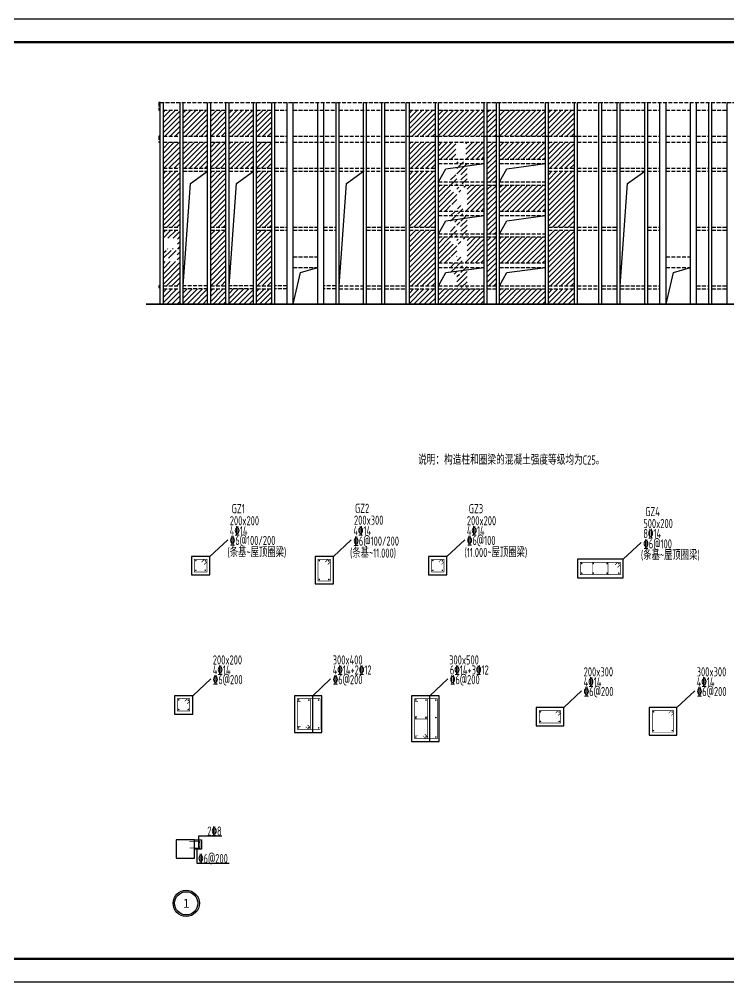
# Model space of a CAD drawing. Extents: x 32461 to 402082, y -617694 to 182569.
# Drawn here: x 155135 to 201563, y -361980 to -298980 of the extents above; entities that cross this region are included whole.
import ezdxf

# ---------------------------------------------------------------- set-up
doc = ezdxf.new("R2010")
doc.units = 0
doc.header["$LTSCALE"] = 1000
doc.header["$MEASUREMENT"] = 0
doc.linetypes.add('DASH', pattern=[0.35, 0.25, -0.1])
doc.layers.get('0').update_dxf_attribs({"linetype": 'CONTINUOUS'})
for name, color, linetype in [('3T_BAR', 7, 'CONTINUOUS'), ('PUB_HATCH', 8, 'CONTINUOUS'), ('PUB_TITLE', 4, 'CONTINUOUS'), ('QL', 4, 'CONTINUOUS'), ('S_BEAMDIMMASS', 2, 'CONTINUOUS'), ('TEXT', 7, 'CONTINUOUS'), ('WALL', 6, 'CONTINUOUS'), ('一般文字', 6, 'CONTINUOUS'), ('剖面外形', 7, 'CONTINUOUS'), ('基础堆坡线', 97, 'CONTINUOUS')]:
    doc.layers.add(name, color=color, linetype=linetype)
doc.styles.add('H1', font='')
doc.styles.add('TSSD_DIMENSION', font='Tssdeng.shx', dxfattribs={"width": 0.8, "bigfont": 'hztxt.shx'})
doc.styles.add('TSSD_REIN', font='atssdeng.shx', dxfattribs={"width": 0.7, "bigfont": 'atssdchn.shx'})
doc.styles.get('H1').set_extended_font_data('SimSun')
pattern_1 = [(45, (75470.1, 41955.06), (-168.3798, 168.3798), [])]

# ---------------------------------------------------------------- blocks, each defined once
blk = doc.blocks.new('新块gfgsfg')
at = {"color": 1, "const_width": 7.14}
for points in [[(165199, -335039), (165199, -335174), (165633, -335174), (165633, -335039), (165199, -335039)], [(165330, -335039), (165330, -335174), (165500, -335174), (165500, -335039), (165330, -335039)], [(165577, -335067), (165606, -335039)], [(165605, -335095), (165633, -335066)]]:
    blk.add_lwpolyline(points, dxfattribs=at)
at = {"color": 1, "const_width": 8.57}
for points in [[(165208, -335053, -1), (165217, -335053, -1), (165208, -335053)], [(165333, -335053, -1), (165342, -335053, -1), (165333, -335053)], [(165484, -335053, -1), (165493, -335053, -1), (165484, -335053)], [(165613, -335055, -1), (165621, -335055, -1), (165613, -335055)], [(165208, -335158, -1), (165217, -335158, -1), (165208, -335158)], [(165333, -335158, -1), (165342, -335158, -1), (165333, -335158)], [(165484, -335158, -1), (165493, -335158, -1), (165484, -335158)], [(165613, -335158, -1), (165621, -335158, -1), (165613, -335158)]]:
    blk.add_lwpolyline(points, format="xyb", dxfattribs=at)
at = {"layer": 'S_BEAMDIMMASS'}
blk.add_line((165666, -335006), (165861, -334824), dxfattribs=at)
at = {"layer": '剖面外形'}
blk.add_lwpolyline([(165166, -335006), (165166, -335007), (165166, -335007), (165166, -335007), (165166, -335007), (165166, -335207), (165666, -335207), (165666, -335006), (165666, -335006), (165666, -335006), (165666, -335006), (165666, -335006), (165166, -335006)], dxfattribs=at)
at = {"layer": 'S_BEAMDIMMASS', "style": 'TSSD_REIN', "width": 0.7}
for s, p in [('GZ4', (165905, -334536)), ('500x200', (165884, -334666)), ('8%%13214', (165884, -334776)), ('%%1326@100', (165884, -334889)), ('(条基~屋顶圈梁)', (165858, -335012))]:
    blk.add_text(s, height=100, dxfattribs=at).set_placement(p)
blk = doc.blocks.new('新块FGHDGHGF')
at = {"color": 1, "const_width": 7.14}
for points in [[(163186, -336166), (163186, -336302), (163321, -336302), (163321, -336166), (163186, -336166)], [(163265, -336195), (163293, -336166)], [(163292, -336222), (163321, -336193)], [(164533, -336166), (164533, -336402), (164668, -336402), (164668, -336166), (164533, -336166)], [(164612, -336195), (164641, -336166)], [(164639, -336222), (164668, -336193)], [(165772, -336166), (165772, -336302), (165907, -336302), (165907, -336166), (165772, -336166)], [(165851, -336195), (165879, -336166)], [(165878, -336222), (165907, -336193)]]:
    blk.add_lwpolyline(points, dxfattribs=at)
at = {"color": 1, "const_width": 8.57}
for points in [[(163196, -336180, -1), (163204, -336180, -1), (163196, -336180)], [(163300, -336182, -1), (163308, -336182, -1), (163300, -336182)], [(164543, -336180, -1), (164552, -336180, -1), (164543, -336180)], [(164647, -336182, -1), (164656, -336182, -1), (164647, -336182)], [(165782, -336180, -1), (165790, -336180, -1), (165782, -336180)], [(165886, -336182, -1), (165894, -336182, -1), (165886, -336182)], [(163196, -336285, -1), (163204, -336285, -1), (163196, -336285)], [(163300, -336285, -1), (163308, -336285, -1), (163300, -336285)], [(165782, -336285, -1), (165790, -336285, -1), (165782, -336285)], [(165886, -336285, -1), (165894, -336285, -1), (165886, -336285)], [(164543, -336385, -1), (164552, -336385, -1), (164543, -336385)], [(164647, -336385, -1), (164656, -336385, -1), (164647, -336385)]]:
    blk.add_lwpolyline(points, format="xyb", dxfattribs=at)
at = {"layer": 'S_BEAMDIMMASS'}
for p, q in [((163353, -336133), (163549, -335951)), ((164701, -336133), (164896, -335951)), ((165939, -336133), (166135, -335951))]:
    blk.add_line(p, q, dxfattribs=at)
at = {"layer": '剖面外形'}
for points in [[(163153, -336133), (163153, -336135), (163153, -336135), (163153, -336135), (163153, -336135), (163153, -336334), (163353, -336334), (163353, -336133), (163353, -336133), (163353, -336133), (163353, -336133), (163353, -336133), (163153, -336133)], [(164501, -336133), (164501, -336135), (164501, -336135), (164501, -336135), (164501, -336135), (164501, -336434), (164701, -336434), (164701, -336133), (164701, -336133), (164701, -336133), (164701, -336133), (164701, -336133), (164501, -336133)], [(165739, -336133), (165739, -336135), (165739, -336135), (165739, -336135), (165739, -336135), (165739, -336334), (165939, -336334), (165939, -336133), (165939, -336133), (165939, -336133), (165939, -336133), (165939, -336133), (165739, -336133)]]:
    blk.add_lwpolyline(points, dxfattribs=at)
at = {"layer": 'S_BEAMDIMMASS', "style": 'TSSD_REIN', "width": 0.7}
for s, p in [('GZ1', (163592, -335663)), ('GZ2', (164937, -335658)), ('GZ3', (166178, -335663)), ('200x200', (163571, -335794)), ('200x300', (164926, -335788)), ('200x200', (166157, -335794)), ('4%%13214', (163571, -335903)), ('%%1326@100/200', (163571, -336009)), ('4%%13214', (164919, -335903)), ('4%%13214', (166157, -335903)), ('%%1326@100', (166157, -336009)), ('%%1326@100/200', (164919, -336016)), ('(条基~屋顶圈梁)', (163546, -336140)), ('(条基~11.000)', (164883, -336147)), ('(11.000~屋顶圈梁)', (166132, -336140))]:
    blk.add_text(s, height=100, dxfattribs=at).set_placement(p)
blk = doc.blocks.new('新块GHGGH')
at = {"color": 1, "const_width": 7.14}
for points in [[(407161, -335741), (407161, -335877), (407296, -335877), (407296, -335741), (407161, -335741)], [(407240, -335770), (407269, -335741)], [(407267, -335797), (407296, -335768)], [(408469, -335741), (408469, -336077), (408611, -336077), (408611, -335741), (408469, -335741)], [(408507, -335770), (408469, -335770)], [(408576, -336077), (408718, -336077), (408718, -335741), (408576, -335741)], [(409748, -335741), (409748, -336177), (409889, -336177), (409889, -335741), (409748, -335741)], [(409785, -335770), (409748, -335770)], [(409854, -336177), (409996, -336177), (409996, -335741), (409854, -335741)], [(411107, -335871), (411107, -336007), (411342, -336007), (411342, -335871), (411107, -335871)], [(411286, -335900), (411314, -335871)], [(411313, -335927), (411342, -335898)], [(412340, -335871), (412340, -336107), (412575, -336107), (412575, -335871), (412340, -335871)], [(412519, -335900), (412547, -335871)], [(412546, -335927), (412575, -335898)], [(409773, -335939), (409748, -335939), (409748, -335963), (409889, -335963), (409889, -335941), (409862, -335941)], [(408507, -336047), (408469, -336047)], [(408561, -336047), (408590, -336075)], [(408580, -336028), (408609, -336057)], [(409785, -336147), (409748, -336147)], [(409840, -336147), (409868, -336175)], [(409859, -336128), (409887, -336157)]]:
    blk.add_lwpolyline(points, dxfattribs=at)
at = {"color": 1, "const_width": 8.57}
for points in [[(407171, -335755, -1), (407180, -335755, -1), (407171, -335755)], [(407275, -335757, -1), (407284, -335757, -1), (407275, -335757)], [(408479, -335755, -1), (408488, -335755, -1), (408479, -335755)], [(408590, -335757, -1), (408599, -335757, -1), (408590, -335757)], [(408697, -335757, -1), (408706, -335757, -1), (408697, -335757)], [(409757, -335755, -1), (409766, -335755, -1), (409757, -335755)], [(409868, -335757, -1), (409877, -335757, -1), (409868, -335757)], [(409975, -335757, -1), (409984, -335757, -1), (409975, -335757)], [(407171, -335860, -1), (407180, -335860, -1), (407171, -335860)], [(407275, -335860, -1), (407284, -335860, -1), (407275, -335860)], [(411117, -335885, -1), (411125, -335885, -1), (411117, -335885)], [(411321, -335887, -1), (411329, -335887, -1), (411321, -335887)], [(412350, -335885, -1), (412358, -335885, -1), (412350, -335885)], [(412554, -335887, -1), (412562, -335887, -1), (412554, -335887)], [(409757, -335951, -1), (409766, -335951, -1), (409757, -335951)], [(409868, -335952, -1), (409877, -335952, -1), (409868, -335952)], [(409975, -335948, -1), (409984, -335948, -1), (409975, -335948)], [(411117, -335990, -1), (411125, -335990, -1), (411117, -335990)], [(411321, -335990, -1), (411329, -335990, -1), (411321, -335990)], [(408479, -336060, -1), (408488, -336060, -1), (408479, -336060)], [(408590, -336060, -1), (408599, -336060, -1), (408590, -336060)], [(408697, -336060, -1), (408706, -336060, -1), (408697, -336060)], [(412350, -336090, -1), (412358, -336090, -1), (412350, -336090)], [(412554, -336090, -1), (412562, -336090, -1), (412554, -336090)], [(409757, -336160, -1), (409766, -336160, -1), (409757, -336160)], [(409868, -336160, -1), (409877, -336160, -1), (409868, -336160)], [(409975, -336160, -1), (409984, -336160, -1), (409975, -336160)]]:
    blk.add_lwpolyline(points, format="xyb", dxfattribs=at)
at = {"layer": 'S_BEAMDIMMASS'}
for p, q in [((407329, -335709), (407524, -335526)), ((408637, -335709), (408832, -335526)), ((409915, -335709), (410110, -335526)), ((411374, -335838), (411570, -335656)), ((412607, -335838), (412803, -335656))]:
    blk.add_line(p, q, dxfattribs=at)
at = {"layer": '剖面外形'}
for points in [[(407129, -335709), (407129, -335710), (407129, -335710), (407129, -335710), (407129, -335710), (407129, -335910), (407329, -335910), (407329, -335709), (407329, -335709), (407329, -335709), (407329, -335709), (407329, -335709), (407129, -335709)], [(408437, -335709), (408437, -335710), (408437, -335710), (408437, -335710), (408437, -335710), (408437, -336110), (408637, -336110), (408637, -335709), (408637, -335709), (408637, -335709), (408637, -335709), (408637, -335709), (408437, -335709)], [(408537, -336110), (408737, -336110), (408737, -335709), (408737, -335709), (408737, -335709), (408737, -335709), (408737, -335709), (408537, -335709)], [(409715, -335709), (409715, -335710), (409715, -335710), (409715, -335710), (409715, -335710), (409715, -336210), (409915, -336210), (409915, -335709), (409915, -335709), (409915, -335709), (409915, -335709), (409915, -335709), (409715, -335709)], [(409815, -336210), (410015, -336210), (410015, -335709), (410015, -335709), (410015, -335709), (410015, -335709), (410015, -335709), (409815, -335709)], [(411074, -335838), (411074, -335840), (411074, -335840), (411074, -335840), (411074, -335840), (411074, -336039), (411374, -336039), (411374, -335838), (411374, -335838), (411374, -335838), (411374, -335838), (411374, -335838), (411074, -335838)], [(412307, -335838), (412307, -335840), (412307, -335840), (412307, -335840), (412307, -335840), (412307, -336139), (412607, -336139), (412607, -335838), (412607, -335838), (412607, -335838), (412607, -335838), (412607, -335838), (412307, -335838)]]:
    blk.add_lwpolyline(points, dxfattribs=at)
at = {"layer": 'S_BEAMDIMMASS', "style": 'TSSD_REIN', "width": 0.7}
for s, p in [('200x200', (407547, -335369)), ('300x400', (408855, -335369)), ('300x500', (410125, -335369)), ('4%%13214', (407547, -335478)), ('%%1326@200', (407547, -335584)), ('4%%13214+2%%13212', (408855, -335478)), ('%%1326@200', (408855, -335584)), ('6%%13214+3%%13212', (410133, -335478)), ('%%1326@200', (410133, -335584)), ('200x300', (411592, -335499)), ('300x300', (412825, -335499)), ('4%%13214', (411592, -335608)), ('4%%13214', (412825, -335608)), ('%%1326@200', (411592, -335714)), ('%%1326@200', (412825, -335714))]:
    blk.add_text(s, height=100, dxfattribs=at).set_placement(p)
blk = doc.blocks.new('新块fgfghfghdfgh')
at = {"color": 1, "const_width": 7.14}
blk.add_lwpolyline([(271139, -348977), (271257, -348977), (271257, -349051), (271143, -349051)], dxfattribs=at)
at = {"color": 1, "const_width": 8.57}
for points in [[(271239, -348990, -1), (271248, -348990, -1), (271239, -348990)], [(271239, -349039, -1), (271247, -349039, -1), (271239, -349039)]]:
    blk.add_lwpolyline(points, format="xyb", dxfattribs=at)
at = {"layer": 'S_BEAMDIMMASS'}
for p, q in [((271223, -349051), (271223, -349216)), ((271223, -349216), (271573, -349216))]:
    blk.add_line(p, q, dxfattribs=at)
blk.add_lwpolyline([(271243, -349039), (271243, -348919), (271494, -348919)], dxfattribs=at)
at = {"layer": 'WALL'}
blk.add_lwpolyline([(271197, -348963), (271274, -348963), (271274, -349063), (271197, -349063)], dxfattribs=at)
at = {"layer": '剖面外形'}
blk.add_lwpolyline([(270997, -348963), (270997, -348964), (270997, -348964), (270997, -348964), (270997, -348964), (270997, -349163), (271197, -349163), (271197, -348963), (271197, -348963), (271197, -348963), (271197, -348963), (271197, -348963), (270997, -348963)], dxfattribs=at)
at = {"layer": 'S_BEAMDIMMASS', "style": 'TSSD_REIN', "width": 0.7}
for s, p in [('2%%1328', (271336, -348916)), ('%%1326@200', (271235, -349215))]:
    blk.add_text(s, height=100, dxfattribs=at).set_placement(p)

msp = doc.modelspace()

# ---------------------------------------------------------------- hatches: boundary and pattern name
at = {"layer": 'PUB_HATCH'}
h = msp.add_hatch(dxfattribs=at)
h.set_pattern_fill('ANSI31', color=256, scale=150, style=0)
h.set_pattern_definition(pattern_1)
h.paths.add_polyline_path([(165863.3, -304930.8), (165863.3, -306630.8), (167463.3, -306630.8), (167463.3, -304930.8), (167178.4, -304930.8), (167178.4, -305549.4, -1), (167178.4, -305609.4, -1), (167178.4, -305549.4), (167178.4, -304930.8)])
h.paths.add_polyline_path([(167463.3, -307030.8), (165863.3, -307030.8), (165863.3, -308730.8), (167463.3, -308730.8)])
h.paths.add_polyline_path([(165863.3, -316630.8), (165863.3, -317630.8), (167463.3, -317630.8), (167463.3, -316630.8)])
h.paths.add_polyline_path([(167663.3, -316630.8), (167663.3, -317630.8), (168662.9, -317630.8), (168662.9, -316630.8)])
h.paths.add_polyline_path([(168662.9, -312780.8), (167663.3, -312780.8), (167663.3, -316430.8), (168662.9, -316430.8)])
h.paths.add_polyline_path([(168662.9, -308930.8), (167663.3, -308930.8), (167663.3, -311241.4), (168025.7, -311241.4), (168025.7, -312580.8), (168662.9, -312580.8)])
h.paths.add_polyline_path([(167663.3, -312580.8), (168025.7, -312580.8), (168025.7, -311241.4), (167663.3, -311241.4)], flags=17)
h.paths.add_polyline_path([(168662.9, -307030.8), (167663.3, -307030.8), (167663.3, -308730.8), (168662.9, -308730.8)])
h.paths.add_polyline_path([(167663.3, -306630.8), (168662.9, -306630.8), (168662.9, -304930.8), (167663.3, -304930.8)])
h.paths.add_polyline_path([(168862.9, -304930.8), (168862.9, -306630.8), (170462.9, -306630.8), (170462.9, -304930.8)])
h.paths.add_polyline_path([(168862.9, -307030.8), (168862.9, -308730.8), (170462.9, -308730.8), (170462.9, -307030.8)])
h.paths.add_polyline_path([(168862.9, -316630.8), (168862.9, -317630.8), (170462.9, -317630.8), (170462.9, -316630.8)])
h.paths.add_polyline_path([(170662.9, -317630.8), (171663.1, -317630.8), (171663.1, -316630.8), (170662.9, -316630.8)])
h.paths.add_polyline_path([(171663.1, -312780.8), (170662.9, -312780.8), (170662.9, -316430.8), (171663.1, -316430.8)])
h.paths.add_polyline_path([(170662.9, -312580.8), (171663.1, -312580.8), (171663.1, -308930.8), (170662.9, -308930.8)])
h.paths.add_polyline_path([(171663.1, -307030.8), (170662.9, -307030.8), (170662.9, -308730.8), (171663.1, -308730.8)])
h.paths.add_polyline_path([(171663.1, -304930.8), (170662.9, -304930.8), (170662.9, -306630.8), (171663.1, -306630.8)])
h.paths.add_polyline_path([(164563.1, -316630.8), (164563.1, -317630.8), (165663.3, -317630.8), (165663.3, -316630.8)])
h = msp.add_hatch(dxfattribs=at)
h.set_pattern_fill('ANSI31', color=256, scale=150, style=0)
h.set_pattern_definition(pattern_1)
h.paths.add_polyline_path([(165663.3, -304930.8), (164563.1, -304930.8), (164563.1, -306630.8), (165663.3, -306630.8)])
h.paths.add_polyline_path([(164563.1, -308730.8), (165663.3, -308730.8), (165663.3, -307030.8), (164563.1, -307030.8)])
h.paths.add_polyline_path([(165663.3, -308930.8), (164563.1, -308930.8), (164563.1, -312580.8), (165663.3, -312580.8)])
h.paths.add_polyline_path([(165740.6, -314022.5, 1), (165800.6, -314022.5, 1)])
h = msp.add_hatch(dxfattribs=at)
h.set_pattern_fill('ANSI31', color=256, scale=150, style=0)
h.set_pattern_definition([(45, (-73521.38, 249.28), (-168.3798, 168.3798), [])])
h.paths.add_polyline_path([(165663.3, -312780.8), (164563.1, -312780.8), (164563.1, -316430.8), (165663.3, -316430.8)])
edge = h.paths.add_edge_path()
edge.add_line((165770.6, -314022.5), (165468.4, -314022.5))
edge.add_arc((165770.6, -314022.5), 30, 0, 180)
edge.add_arc((165770.6, -314022.5), 30, 180, 360)
edge.add_line((165468.4, -314022.5), (164680.7, -314022.5))
edge.add_line((164569.2, -313984), (165482.3, -313984))
edge.add_line((165482.3, -313984), (165482.3, -313314.7))
edge.add_line((165482.3, -313314.7), (164569.2, -313314.7))
edge.add_line((164569.2, -313314.7), (164569.2, -313984))
edge.add_line((164581.6, -314841.3), (165466.8, -314841.3))
edge.add_line((165466.8, -314841.3), (165466.8, -314112.4))
edge.add_line((165466.8, -314112.4), (164581.6, -314112.4))
edge.add_line((164581.6, -314112.4), (164581.6, -314841.3))
at = {"layer": '基础堆坡线'}
h = msp.add_hatch(dxfattribs=at)
h.set_pattern_fill('ANSI31', color=256, scale=150, style=0)
h.set_pattern_definition(pattern_1)
h.paths.add_polyline_path([(182363.1, -304930.8), (180663.1, -304930.8), (180663.1, -306630.8), (182363.1, -306630.8)])
h.paths.add_polyline_path([(182363.1, -308730.8), (182363.1, -307030.8), (180663.1, -307030.8), (180663.1, -308730.8)])
h.paths.add_polyline_path([(180663.1, -312580.8), (182363.1, -312580.8), (182363.1, -308930.8), (180663.1, -308930.8)])
h.paths.add_polyline_path([(182363.1, -312780.8), (180663.1, -312780.8), (180663.1, -316430.8), (182363.1, -316430.8)])
h.paths.add_polyline_path([(180663.1, -316630.8), (180663.1, -317630.8), (182363.1, -317630.8), (182363.1, -316630.8)])
h.paths.add_polyline_path([(182563.1, -316630.8), (182563.1, -317630.8), (185563.1, -317630.8), (185563.1, -316630.8)])
h.paths.add_polyline_path([(186563.1, -316630.8), (186563.1, -317630.8), (189563.1, -317630.8), (189563.1, -316630.8)])
h.paths.add_polyline_path([(189763.1, -316630.8), (189763.1, -317630.8), (191463.1, -317630.8), (191463.1, -316630.8)])
h.paths.add_polyline_path([(191463.1, -312780.8), (189763.1, -312780.8), (189763.1, -316430.8), (191463.1, -316430.8)])
h.paths.add_polyline_path([(191463.1, -308930.8), (189763.1, -308930.8), (189763.1, -312580.8), (191463.1, -312580.8)])
h.paths.add_polyline_path([(191463.1, -308730.8), (191463.1, -307030.8), (189763.1, -307030.8), (189763.1, -308730.8)])
h.paths.add_polyline_path([(191463.1, -306630.8), (191463.1, -304930.8), (189763.1, -304930.8), (189763.1, -306630.8)])
h.paths.add_polyline_path([(189563.1, -306630.8), (189563.1, -304930.8), (186563.1, -304930.8), (186563.1, -306630.8)])
h.paths.add_polyline_path([(185763.1, -306630.8), (186363.1, -306630.8), (186363.1, -304930.8), (185763.1, -304930.8)])
h.paths.add_polyline_path([(182563.1, -304930.8), (182563.1, -306630.8), (185563.1, -306630.8), (185563.1, -304930.8)])
h.paths.add_polyline_path([(182563.1, -307030.8), (182563.1, -308130.8), (185563.1, -308130.8), (185563.1, -307030.8)])
h.paths.add_polyline_path([(186563.1, -307030.8), (186563.1, -308130.8), (189563.1, -308130.8), (189563.1, -307030.8)])
h.paths.add_polyline_path([(185763.1, -309630.8), (186363.1, -309630.8), (186363.1, -307030.8), (185763.1, -307030.8)])
h.paths.add_polyline_path([(185763.1, -313030.8), (186363.1, -313030.8), (186363.1, -309830.8), (185763.1, -309830.8)])
h.paths.add_polyline_path([(189563.1, -311530.8), (189563.1, -309830.8), (186563.1, -309830.8), (186563.1, -311530.8)])
h.paths.add_polyline_path([(185563.1, -311530.8), (185563.1, -309830.8), (182563.1, -309830.8), (182563.1, -311530.8)])
h.paths.add_polyline_path([(185763.1, -316430.8), (186363.1, -316430.8), (186363.1, -313230.8), (185763.1, -313230.8)])
h.paths.add_polyline_path([(189563.1, -314930.8), (189563.1, -313230.8), (186563.1, -313230.8), (186563.1, -314930.8)])
h.paths.add_polyline_path([(185563.1, -314930.8), (185563.1, -313230.8), (182563.1, -313230.8), (182563.1, -314930.8)])
edge = h.paths.add_edge_path()
edge.add_line((183761.8, -316543.3), (183761.8, -315118.3))
edge.add_line((183761.8, -315118.3), (184436.8, -315118.3))
edge.add_line((184436.8, -315118.3), (184436.8, -316543.3))
edge.add_line((184436.8, -316543.3), (183761.8, -316543.3))
edge.add_line((183360.6, -315656.2), (183360.6, -314505.5))
edge.add_line((183360.6, -314505.5), (184035.6, -314505.5))
edge.add_line((184035.6, -314505.5), (184035.6, -315656.2))
edge.add_line((184035.6, -315656.2), (183360.6, -315656.2))
edge.add_line((183761.8, -314793.3), (183761.8, -313368.3))
edge.add_line((183761.8, -313368.3), (184436.8, -313368.3))
edge.add_line((184436.8, -313368.3), (184436.8, -314793.3))
edge.add_line((184436.8, -314793.3), (183761.8, -314793.3))
edge.add_line((183360.6, -313706.2), (183360.6, -312555.5))
edge.add_line((183360.6, -312555.5), (184035.6, -312555.5))
edge.add_line((184035.6, -312555.5), (184035.6, -313706.2))
edge.add_line((184035.6, -313706.2), (183360.6, -313706.2))
edge.add_line((183761.8, -313143.3), (183761.8, -311718.3))
edge.add_line((183761.8, -311718.3), (184436.8, -311718.3))
edge.add_line((184436.8, -311718.3), (184436.8, -313143.3))
edge.add_line((184436.8, -313143.3), (183761.8, -313143.3))
edge.add_line((183360.6, -312256.2), (183360.6, -311105.5))
edge.add_line((183360.6, -311105.5), (184035.6, -311105.5))
edge.add_line((184035.6, -311105.5), (184035.6, -312256.2))
edge.add_line((184035.6, -312256.2), (183360.6, -312256.2))
edge.add_line((183761.8, -311393.3), (183761.8, -309968.3))
edge.add_line((183761.8, -309968.3), (184436.8, -309968.3))
edge.add_line((184436.8, -309968.3), (184436.8, -311393.3))
edge.add_line((184436.8, -311393.3), (183761.8, -311393.3))
edge.add_line((183360.6, -310306.2), (183360.6, -309155.5))
edge.add_line((183360.6, -309155.5), (184035.6, -309155.5))
edge.add_line((184035.6, -309155.5), (184035.6, -310306.2))
edge.add_line((184035.6, -310306.2), (183360.6, -310306.2))
edge.add_line((183761.8, -309743.3), (183761.8, -308318.3))
edge.add_line((183761.8, -308318.3), (184436.8, -308318.3))
edge.add_line((184436.8, -308318.3), (184436.8, -309743.3))
edge.add_line((184436.8, -309743.3), (183761.8, -309743.3))
edge.add_line((183694.3, -308151.2), (183694.3, -307000.5))
edge.add_line((183694.3, -307000.5), (184369.3, -307000.5))
edge.add_line((184369.3, -307000.5), (184369.3, -308151.2))
edge.add_line((184369.3, -308151.2), (183694.3, -308151.2))

# ---------------------------------------------------------------- linework, layer by layer
at = {"layer": '3T_BAR'}
for p, q in [((164363.1, -317630.8), (164363.1, -304430.8)), ((164563.1, -317630.8), (164563.1, -304430.8)), ((165663.3, -317630.8), (165663.3, -304430.8)), ((165863.3, -317630.8), (165863.3, -304430.8)), ((167463.3, -317630.8), (167463.3, -304430.8)), ((167663.3, -317630.8), (167663.3, -304430.8)), ((168662.9, -317630.8), (168662.9, -304430.8)), ((168862.9, -317630.8), (168862.9, -304430.8)), ((170462.9, -317630.8), (170462.9, -304430.8)), ((170662.9, -317630.8), (170662.9, -304430.8)), ((171663.1, -317630.8), (171663.1, -304430.8)), ((171863.1, -317630.8), (171863.1, -304430.8)), ((172663.3, -317630.8), (172663.3, -304430.8)), ((173063.3, -317630.8), (173063.3, -304430.8)), ((174663.3, -317630.8), (174663.3, -304430.8)), ((175063.3, -317630.8), (175063.3, -304430.8)), ((175862.9, -317630.8), (175862.9, -304430.8)), ((176062.9, -317630.8), (176062.9, -304430.8)), ((177662.9, -317630.8), (177662.9, -304430.8)), ((177862.9, -317630.8), (177862.9, -304430.8)), ((178863.1, -317630.8), (178863.1, -304430.8)), ((179063.1, -317630.8), (179063.1, -304430.8)), ((180463.1, -317630.8), (180463.1, -304430.8)), ((180663.1, -317630.8), (180663.1, -304430.8)), ((182363.1, -317630.8), (182363.1, -304430.8)), ((182563.1, -317630.8), (182563.1, -304430.8)), ((185563.1, -317630.8), (185563.1, -304430.8)), ((185763.1, -317630.8), (185763.1, -304430.8)), ((186363.1, -317630.8), (186363.1, -304430.8)), ((186563.1, -317630.8), (186563.1, -304430.8)), ((189563.1, -317630.8), (189563.1, -304430.8)), ((189763.1, -317630.8), (189763.1, -304430.8)), ((191463.1, -317630.8), (191463.1, -304430.8)), ((191663.1, -317630.8), (191663.1, -304430.8)), ((193063.1, -317630.8), (193063.1, -304430.8)), ((193263.1, -317630.8), (193263.1, -304430.8)), ((194263.3, -317630.8), (194263.3, -304430.8)), ((194463.3, -317630.8), (194463.3, -304430.8)), ((196063.3, -317630.8), (196063.3, -304430.8)), ((196263.3, -317630.8), (196263.3, -304430.8)), ((197062.9, -317630.8), (197062.9, -304430.8)), ((197462.9, -317630.8), (197462.9, -304430.8)), ((199062.9, -317630.8), (199062.9, -304430.8)), ((199462.9, -317630.8), (199462.9, -304430.8)), ((200263.1, -317630.8), (200263.1, -304430.8)), ((200463.1, -317630.8), (200463.1, -304430.8)), ((201463.3, -317630.8), (201463.3, -304430.8)), ((180463.1, -306630.8), (180663.1, -306630.8)), ((182363.1, -306630.8), (182563.1, -306630.8)), ((185563.1, -306630.8), (185763.1, -306630.8)), ((186363.1, -306630.8), (186563.1, -306630.8)), ((189563.1, -306630.8), (189763.1, -306630.8)), ((191463.1, -306630.8), (191663.1, -306630.8))]:
    msp.add_line(p, q, dxfattribs=at)
at = {"layer": '3T_BAR', "const_width": 100}
msp.add_lwpolyline([(163428.4, -317630.8), (208365, -317630.8)], dxfattribs=at)
at = {"layer": 'PUB_HATCH'}
for points in [[(182563.1, -309630.8), (183043.1, -308765.2), (185563.1, -308430.8)], [(186565.4, -309630.8), (187045.3, -308765.2), (189565.4, -308430.8)], [(165863.3, -316430.8), (166343.3, -309741.6), (167463.3, -308930.8)], [(168862.9, -316430.8), (169342.8, -309741.6), (170462.9, -308930.8)], [(176062.9, -316430.8), (176542.8, -309741.6), (177662.9, -308930.8)], [(194463.3, -316430.8), (194943.3, -309741.6), (196063.3, -308930.8)], [(182563.1, -313030.8), (183043.1, -312165.2), (185563.1, -311830.8)], [(186565.4, -313030.8), (187045.3, -312165.2), (189565.4, -311830.8)], [(173063.3, -317630.8), (173543.3, -315562.4), (174663.3, -315230.8)], [(182563.1, -316430.8), (183043.1, -315565.2), (185563.1, -315230.8)], [(186565.4, -316430.8), (187045.3, -315565.2), (189565.4, -315230.8)], [(197462.9, -317630.8), (197942.8, -315562.4), (199062.9, -315230.8)]]:
    msp.add_lwpolyline(points, dxfattribs=at)
at = {"layer": 'PUB_TITLE'}
msp.add_lwpolyline([(74273.1, -361979.9), (230423.1, -361979.9), (230423.1, -298979.9), (74273.1, -298979.9)], close=True, dxfattribs=at)
at = {"layer": 'PUB_TITLE', "const_width": 150}
msp.add_lwpolyline([(78023.1, -360479.9), (228923.1, -360479.9), (228923.1, -300479.9), (78023.1, -300479.9)], close=True, dxfattribs=at)
at = {"layer": 'QL', "linetype": 'DASH'}
for p, q in [((164363.1, -304430.8), (207763.1, -304430.8)), ((164563.1, -304930.8), (165663.3, -304930.8)), ((165863.3, -304930.8), (167463.3, -304930.8)), ((167663.3, -304930.8), (168662.9, -304930.8)), ((168862.9, -304930.8), (170462.9, -304930.8)), ((170662.9, -304930.8), (171663.1, -304930.8)), ((171863.1, -304930.8), (172663.3, -304930.8)), ((173063.3, -304930.8), (175862.9, -304930.8)), ((176062.9, -304930.8), (178863.1, -304930.8)), ((179063.1, -304930.8), (180463.1, -304930.8)), ((180663.1, -304930.8), (182363.1, -304930.8)), ((182563.1, -304930.8), (185563.1, -304930.8)), ((185763.1, -304930.8), (186363.1, -304930.8)), ((186563.1, -304930.8), (189563.1, -304930.8)), ((189763.1, -304930.8), (191463.1, -304930.8)), ((191663.1, -304930.8), (193063.1, -304930.8)), ((193263.1, -304930.8), (194263.3, -304930.8)), ((194463.3, -304930.8), (196063.3, -304930.8)), ((196263.3, -304930.8), (197062.9, -304930.8)), ((197462.9, -304930.8), (199062.9, -304930.8)), ((199462.9, -304930.8), (200263.1, -304930.8)), ((200463.1, -304930.8), (201463.3, -304930.8)), ((164563.1, -306630.8), (165663.3, -306630.8)), ((165863.3, -306630.8), (167463.3, -306630.8)), ((167663.3, -306630.8), (168662.9, -306630.8)), ((168862.9, -306630.8), (170462.9, -306630.8)), ((170662.9, -306630.8), (171663.1, -306630.8)), ((171863.1, -306630.8), (172663.3, -306630.8)), ((173063.3, -306630.8), (175862.9, -306630.8)), ((176062.9, -306630.8), (178863.1, -306630.8)), ((179063.1, -306630.8), (180463.1, -306630.8)), ((180663.1, -306630.8), (182363.1, -306630.8)), ((182563.1, -306630.8), (185563.1, -306630.8)), ((185763.1, -306630.8), (186363.1, -306630.8)), ((186563.1, -306630.8), (189563.1, -306630.8)), ((189763.1, -306630.8), (191463.1, -306630.8)), ((191663.1, -306630.8), (193063.1, -306630.8)), ((193263.1, -306630.8), (194263.3, -306630.8)), ((194463.3, -306630.8), (196063.3, -306630.8)), ((196263.3, -306630.8), (197062.9, -306630.8)), ((197462.9, -306630.8), (199062.9, -306630.8)), ((199462.9, -306630.8), (200263.1, -306630.8)), ((200463.1, -306630.8), (201463.3, -306630.8)), ((164563.1, -307030.8), (165663.3, -307030.8)), ((165863.3, -307030.8), (167463.3, -307030.8)), ((167663.3, -307030.8), (168662.9, -307030.8)), ((168862.9, -307030.8), (170462.9, -307030.8)), ((170662.9, -307030.8), (171663.1, -307030.8)), ((171863.1, -307030.8), (172663.3, -307030.8)), ((173063.3, -307030.8), (175862.9, -307030.8)), ((176062.9, -307030.8), (178863.1, -307030.8)), ((179063.1, -307030.8), (180463.1, -307030.8)), ((180663.1, -307030.8), (182363.1, -307030.8)), ((182563.1, -307030.8), (185563.1, -307030.8)), ((185763.1, -307030.8), (186363.1, -307030.8)), ((186563.1, -307030.8), (189563.1, -307030.8)), ((189763.1, -307030.8), (191463.1, -307030.8)), ((191663.1, -307030.8), (193063.1, -307030.8)), ((193263.1, -307030.8), (194263.3, -307030.8)), ((194463.3, -307030.8), (196063.3, -307030.8)), ((196263.3, -307030.8), (197062.9, -307030.8)), ((197462.9, -307030.8), (199062.9, -307030.8)), ((199462.9, -307030.8), (200263.1, -307030.8)), ((200463.1, -307030.8), (201463.3, -307030.8)), ((182560.9, -308130.8), (185560.9, -308130.8)), ((182560.9, -308430.8), (185560.9, -308430.8)), ((186563.1, -308130.8), (189563.1, -308130.8)), ((186563.1, -308430.8), (189563.1, -308430.8)), ((164563.1, -308730.8), (165663.3, -308730.8)), ((164563.1, -308930.8), (165663.3, -308930.8)), ((165863.3, -308730.8), (167463.3, -308730.8)), ((165863.3, -308930.8), (167463.3, -308930.8)), ((167663.3, -308730.8), (168662.9, -308730.8)), ((167663.3, -308930.8), (168662.9, -308930.8)), ((168862.9, -308730.8), (170462.9, -308730.8)), ((168862.9, -308930.8), (170462.9, -308930.8)), ((170662.9, -308730.8), (171663.1, -308730.8)), ((170662.9, -308930.8), (171663.1, -308930.8)), ((171863.1, -308730.8), (172663.3, -308730.8)), ((171863.1, -308930.8), (172663.3, -308930.8)), ((173063.3, -308730.8), (175862.9, -308730.8)), ((173063.3, -308930.8), (175862.9, -308930.8)), ((176062.9, -308730.8), (178863.1, -308730.8)), ((176062.9, -308930.8), (178863.1, -308930.8)), ((179063.1, -308730.8), (180463.1, -308730.8)), ((179063.1, -308930.8), (180463.1, -308930.8)), ((180663.1, -308730.8), (182363.1, -308730.8)), ((180663.1, -308930.8), (182363.1, -308930.8)), ((189763.1, -308730.8), (191463.1, -308730.8)), ((189763.1, -308930.8), (191463.1, -308930.8)), ((191663.1, -308730.8), (193063.1, -308730.8)), ((191663.1, -308930.8), (193063.1, -308930.8)), ((193263.1, -308730.8), (194263.3, -308730.8)), ((193263.1, -308930.8), (194263.3, -308930.8)), ((194463.3, -308730.8), (196063.3, -308730.8)), ((194463.3, -308930.8), (196063.3, -308930.8)), ((196263.3, -308730.8), (197062.9, -308730.8)), ((196263.3, -308930.8), (197062.9, -308930.8)), ((197462.9, -308730.8), (199062.9, -308730.8)), ((197462.9, -308930.8), (199062.9, -308930.8)), ((199462.9, -308730.8), (200263.1, -308730.8)), ((199462.9, -308930.8), (200263.1, -308930.8)), ((200463.1, -308730.8), (201463.3, -308730.8)), ((200463.1, -308930.8), (201463.3, -308930.8)), ((182560.9, -309630.8), (185560.9, -309630.8)), ((182560.9, -309830.8), (185560.9, -309830.8)), ((185758.7, -309630.8), (186358.7, -309630.8)), ((185758.7, -309830.8), (186358.7, -309830.8)), ((186563.1, -309630.8), (189563.1, -309630.8)), ((186563.1, -309830.8), (189563.1, -309830.8)), ((182563.1, -311530.8), (185563.1, -311530.8)), ((182563.1, -311830.8), (185563.1, -311830.8)), ((186565.4, -311530.8), (189565.4, -311530.8)), ((186565.4, -311830.8), (189565.4, -311830.8)), ((164563.1, -312580.8), (165663.3, -312580.8)), ((164563.1, -312780.8), (165663.3, -312780.8)), ((167663.3, -312580.8), (168662.9, -312580.8)), ((167663.3, -312780.8), (168662.9, -312780.8)), ((170662.9, -312580.8), (171663.1, -312580.8)), ((170662.9, -312780.8), (171663.1, -312780.8)), ((171863.3, -312580.8), (172663.3, -312580.8)), ((171863.3, -312780.8), (172663.3, -312780.8)), ((173063.3, -312580.8), (174663.3, -312580.8)), ((173063.3, -312780.8), (174663.3, -312780.8)), ((175063.3, -312580.8), (175862.9, -312580.8)), ((175063.3, -312780.8), (175862.9, -312780.8)), ((177862.9, -312580.8), (178863.1, -312580.8)), ((177862.9, -312780.8), (178863.1, -312780.8)), ((179063.1, -312580.8), (180463.1, -312580.8)), ((179063.1, -312780.8), (180463.1, -312780.8)), ((180663.1, -312580.8), (182363.1, -312580.8)), ((180663.1, -312780.8), (182363.1, -312780.8)), ((182565.4, -313030.8), (185565.4, -313030.8)), ((185763.1, -313030.8), (186363.1, -313030.8)), ((186567.6, -313030.8), (189567.6, -313030.8)), ((189763.1, -312580.8), (191463.1, -312580.8)), ((189763.1, -312780.8), (191463.1, -312780.8)), ((191663.1, -312580.8), (193063.1, -312580.8)), ((191663.1, -312780.8), (193063.1, -312780.8)), ((193263.1, -312580.8), (194263.3, -312580.8)), ((193263.1, -312780.8), (194263.3, -312780.8)), ((196263.3, -312580.8), (197062.9, -312580.8)), ((196263.3, -312780.8), (197062.9, -312780.8)), ((199462.9, -312580.8), (200263.1, -312580.8)), ((199462.9, -312780.8), (200263.1, -312780.8)), ((200463.1, -312580.8), (201463.3, -312580.8)), ((200463.1, -312780.8), (201463.3, -312780.8)), ((182565.4, -313230.8), (185565.4, -313230.8)), ((185763.1, -313230.8), (186363.1, -313230.8)), ((186567.6, -313230.8), (189567.6, -313230.8)), ((173063.3, -314530.8), (174663.3, -314530.8)), ((182563.1, -314930.8), (185563.1, -314930.8)), ((186565.4, -314930.8), (189565.4, -314930.8)), ((197462.9, -314530.8), (199062.9, -314530.8)), ((173063.3, -315230.8), (174663.3, -315230.8)), ((182563.1, -315230.8), (185563.1, -315230.8)), ((186565.4, -315230.8), (189565.4, -315230.8)), ((197462.9, -315230.8), (199062.9, -315230.8)), ((164563.1, -316430.8), (165663.3, -316430.8)), ((164563.1, -316630.8), (165663.3, -316630.8)), ((167463.3, -316430.8), (165863.3, -316430.8)), ((167463.3, -316630.8), (165863.3, -316630.8)), ((167663.3, -316430.8), (168662.9, -316430.8)), ((167663.3, -316630.8), (168662.9, -316630.8)), ((170462.9, -316430.8), (168862.9, -316430.8)), ((170462.9, -316630.8), (168862.9, -316630.8)), ((170662.9, -316430.8), (171663.1, -316430.8)), ((170662.9, -316630.8), (171663.1, -316630.8)), ((172663.3, -316430.8), (171863.1, -316430.8)), ((172663.3, -316630.8), (171863.1, -316630.8)), ((175862.9, -316430.8), (175063.3, -316430.8)), ((175862.9, -316630.8), (175063.3, -316630.8)), ((176062.9, -316430.8), (177662.9, -316430.8)), ((176062.9, -316630.8), (177662.9, -316630.8)), ((177862.9, -316430.8), (178863.1, -316430.8)), ((177862.9, -316630.8), (178863.1, -316630.8)), ((179063.1, -316430.8), (180463.1, -316430.8)), ((179063.1, -316630.8), (180463.1, -316630.8)), ((180663.1, -316430.8), (182363.1, -316430.8)), ((180663.1, -316630.8), (182363.1, -316630.8)), ((182563.1, -316430.8), (185563.1, -316430.8)), ((182563.1, -316630.8), (185563.1, -316630.8)), ((185763.1, -316430.8), (186363.1, -316430.8)), ((185763.1, -316630.8), (186363.1, -316630.8)), ((186565.4, -316430.8), (189565.4, -316430.8)), ((186565.4, -316630.8), (189565.4, -316630.8)), ((189763.1, -316430.8), (191463.1, -316430.8)), ((189763.1, -316630.8), (191463.1, -316630.8)), ((191663.1, -316430.8), (193063.1, -316430.8)), ((191663.1, -316630.8), (193063.1, -316630.8)), ((193263.1, -316430.8), (194263.3, -316430.8)), ((193263.1, -316630.8), (194263.3, -316630.8)), ((194463.3, -316430.8), (196063.3, -316430.8)), ((194463.3, -316630.8), (196063.3, -316630.8)), ((196263.3, -316430.8), (197062.9, -316430.8)), ((196263.3, -316630.8), (197062.9, -316630.8)), ((199462.9, -316430.8), (200263.1, -316430.8)), ((199462.9, -316630.8), (200263.1, -316630.8)), ((200463.1, -316430.8), (201463.3, -316430.8)), ((200463.1, -316630.8), (201463.3, -316630.8))]:
    msp.add_line(p, q, dxfattribs=at)
for points in [[(164363.1, -304430.8), (164263.1, -304430.8), (164263.1, -304930.8), (164363.1, -304930.8)], [(164363.1, -306630.8), (164263.1, -306630.8), (164263.1, -307030.8), (164363.1, -307030.8)], [(164363.1, -316430.8), (164263.1, -316430.8), (164263.1, -316530.8), (164363.1, -316530.8)]]:
    msp.add_lwpolyline(points, dxfattribs=at)
at = {"layer": '一般文字', "color": 0}
for radius in [859.1, 759.1]:
    msp.add_circle((166062.5, -356846.8), radius, dxfattribs=at)

# ---------------------------------------------------------------- block references
at = {"layer": 'PUB_HATCH', "xscale": 6, "yscale": 6, "zscale": 6}
for name, p in [('新块FGHDGHGF', (-812515.2, 1682660.6)), ('新块gfgsfg', (-799332.3, 1675711.1)), ('新块GHGGH', (-2277482, 1670998.2)), ('新块fgfghfghdfgh', (-1460574.5, 1741078.2))]:
    msp.add_blockref(name, p, dxfattribs=at)

# ---------------------------------------------------------------- texts
at = {"layer": 'TEXT', "color": 2, "style": 'TSSD_DIMENSION', "width": 0.7}
msp.add_text('说明：构造柱和圈梁的混凝土强度等级均为C25。', height=600, dxfattribs=at).set_placement((181235.7, -328130.5))
at = {"layer": '一般文字', "color": 6, "linetype": 'Continuous', "lineweight": -3, "style": 'H1'}
msp.add_text('1', height=600, dxfattribs=at).set_placement((165867.9, -357141.4))

doc.saveas('drawing.dxf')
